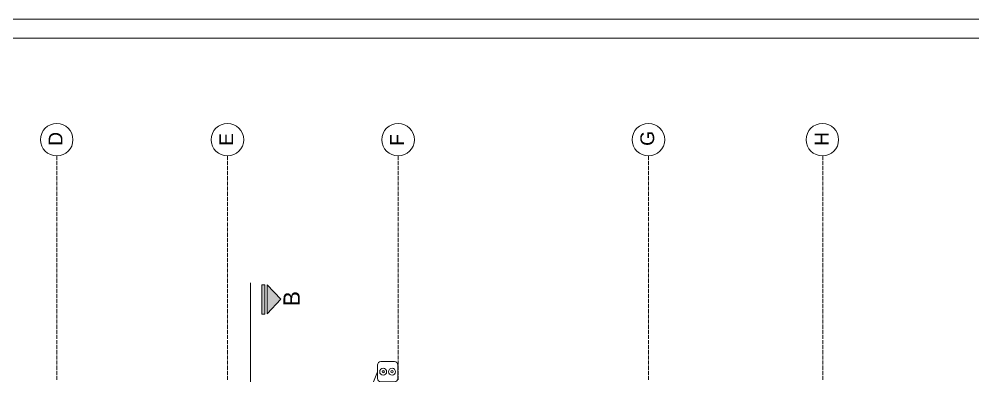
# Model space of a CAD drawing. Header units: metres. Extents: x -2 to 3328848, y -2 to 2725060.
# Drawn here: x 1662933.1 to 1663184.6, y 1362601 to 1362695.2 of the extents above; entities that cross this region are included whole.
import ezdxf
from ezdxf.enums import TextEntityAlignment as Align

# ---------------------------------------------------------------- set-up
doc = ezdxf.new("R2010")
doc.units = ezdxf.units.M
doc.linetypes.add('ACAD_ISO02W100', pattern=[15, 12, -3])
doc.linetypes.add('DOT', pattern=[0.25, 0, -0.25])
doc.layers.get('0').update_dxf_attribs({"color": 253, "lineweight": 0})
doc.layers.add('CAJETIN', color=7, linetype='Continuous', lineweight=0, true_color=0x000000)
for name, color, linetype, lineweight in [('COLUMNA', 253, 'Continuous', 0), ('ICT_TOMAS', 1, 'Continuous', 0), ('L.COLUMNA', 253, 'Continuous', 0), ('letra', 253, 'DOT', 0)]:
    doc.layers.add(name, color=color, linetype=linetype, lineweight=lineweight)
doc.styles.get("Standard").update_dxf_attribs({"font": 'arial.ttf'})

# ---------------------------------------------------------------- blocks, each defined once
blk = doc.blocks.new('D')
at = {"layer": 'COLUMNA', "ltscale": 0.2}
h = blk.add_hatch(color=256, dxfattribs=at)
h.set_gradient(color1=(0, 0, 26), color2=(0, 0, 0), rotation=30, one_color=1)
h.paths.add_polyline_path([(3167.8, 1572.454), (3167.418, 1572.818), (3167.036, 1572.454)])
h.paths.add_polyline_path([(3167.036, 1572.393), (3167.036, 1572.315), (3167.813, 1572.315), (3167.813, 1572.393)])
for p, q in [((3167.418, 1572.818), (3167.036, 1572.454)), ((3167.418, 1572.818), (3167.8, 1572.454)), ((3167.036, 1572.454), (3167.8, 1572.454))]:
    blk.add_line(p, q, dxfattribs=at)
blk.add_lwpolyline([(3167.036, 1572.393), (3167.813, 1572.393), (3167.813, 1572.315), (3167.036, 1572.315)], close=True, dxfattribs=at)
blk = doc.blocks.new('*U96')
for points in [[(-594, 0), (0, 0), (0, 420), (-594, 420)], [(-589, 5), (-5, 5), (-5, 415), (-589, 415)]]:
    blk.add_lwpolyline(points, close=True)
at = {"lineweight": 30, "flags": 104}
blk.add_attdef('NOMBRE_PROYECTO', text='', height=5, dxfattribs=at).set_placement((-165, 63.27), align=Align.TOP_LEFT)
for tag, p in [('PROMOTOR', (-133.74, 41.5)), ('SITUACION', (-133.74, 34.5)), ('AUTOR', (-133.74, 27.5)), ('1/X', (-133.74, 20.5)), ('XX/XX/XXXX', (-80.02, 20.5)), ('V.X', (-25.12, 20.5)), ('NOMBRE_PLANO', (-133.74, 13.5)), ('X', (-25.12, 13.48))]:
    blk.add_attdef(tag, text='', height=3.5).set_placement(p, align=Align.MIDDLE_LEFT)
blk = doc.blocks.new('TOMA TV')
blk.add_lwpolyline([(-0.1, 0.15), (0.1, 0.15, -0.414214), (0.15, 0.1), (0.15, -0.1, -0.414214), (0.1, -0.15), (-0.1, -0.15, -0.414214), (-0.15, -0.1), (-0.15, 0.1, -0.414214)], format="xyb", close=True)
for centre, radius in [((-0.066, 0), 0.0515), ((-0.066, 0), 0.0172), ((0.066, 0), 0.0515), ((0.066, 0), 0.0172)]:
    blk.add_circle(centre, radius)

msp = doc.modelspace()

# ---------------------------------------------------------------- linework, layer by layer
at = {"ltscale": 0.2}
for centre in [(1662943.022, 1362663.326), (1662988.022, 1362663.326), (1663033.022, 1362663.326), (1663099.022, 1362663.326), (1663144.878, 1362663.326)]:
    msp.add_circle(centre, 4.285, dxfattribs=at)
at = {"layer": 'CAJETIN', "linetype": 'Continuous'}
for points in [[(1662729.448, 1362275.155), (1663323.448, 1362275.155), (1663323.448, 1362695.155), (1662729.448, 1362695.155)], [(1662734.448, 1362280.155), (1663318.448, 1362280.155), (1663318.448, 1362690.155), (1662734.448, 1362690.155)]]:
    msp.add_lwpolyline(points, close=True, dxfattribs=at)
at = {"layer": 'COLUMNA', "ltscale": 0.2}
msp.add_line((1662994.122, 1362581.992), (1662994.122, 1362625.535), dxfattribs=at)
at = {"layer": 'ICT_TOMAS'}
msp.add_line((1663027.583, 1362602.089), (1663025.075, 1362595.76), dxfattribs=at)
at = {"layer": 'L.COLUMNA', "linetype": 'ACAD_ISO02W100', "ltscale": 0.09}
for p, q in [((1662943.022, 1362599.935), (1662943.022, 1362659.041)), ((1662988.022, 1362599.935), (1662988.022, 1362659.041)), ((1663033.022, 1362599.935), (1663033.022, 1362659.041)), ((1663099.022, 1362599.935), (1663099.022, 1362659.041)), ((1663145.002, 1362599.935), (1663145.002, 1362659.041))]:
    msp.add_line(p, q, dxfattribs=at)

# ---------------------------------------------------------------- block references
at = {"layer": 'CAJETIN'}
msp.add_blockref('*U96', (1663323.448, 1362275.155), dxfattribs=at)
at = {"layer": 'COLUMNA', "xscale": 10, "yscale": 10, "zscale": 10, "rotation": 270}
msp.add_blockref('D', (1647273.949, 1394295.393), dxfattribs=at)
at = {"layer": 'ICT_TOMAS', "xscale": 17.84178858404148, "yscale": 17.84178858404148, "zscale": 17.84178858404148}
msp.add_blockref('TOMA TV', (1663030.259, 1362602.089), dxfattribs=at)

# ---------------------------------------------------------------- texts
at = {"layer": 'COLUMNA', "ltscale": 0.2}
msp.add_text('B', height=4.315, rotation=90, dxfattribs=at).set_placement((1663007.108, 1362619.359))
at = {"layer": 'letra', "linetype": 'ACAD_ISO02W100', "ltscale": 0.009}
for s, p in [('D', (1662944.53, 1362661.694)), ('E', (1662989.53, 1362661.694)), ('F', (1663034.53, 1362661.694)), ('G', (1663100.53, 1362661.694)), ('H', (1663146.511, 1362661.694))]:
    msp.add_text(s, height=3.64, rotation=90, dxfattribs=at).set_placement(p)

doc.saveas('drawing.dxf')
